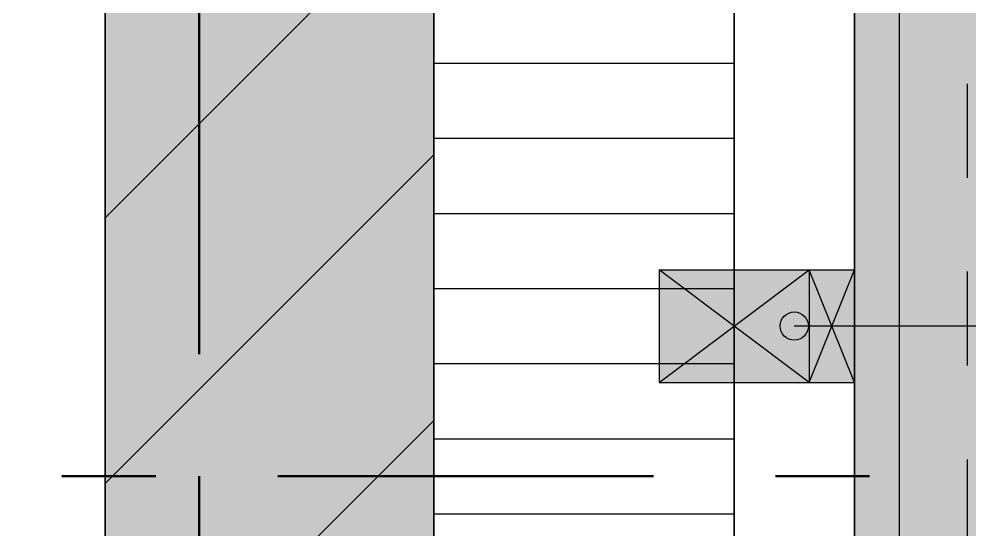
# Model space of a CAD drawing. Header units: centimetres. Extents: x 0.3 to 84.3, y 0.3 to 59.7.
# Drawn here: x 62.278 to 63.29, y 16.057 to 16.601 of the extents above; entities that cross this region are included whole.
import ezdxf

# ---------------------------------------------------------------- set-up
doc = ezdxf.new("R2010")
doc.units = ezdxf.units.CM
for name, pattern in [('AUSGEZOGEN', [0]), ('LINIE_17', [0.05, 0, -0.05]), ('LINIE_23', [0.79, 0.4, -0.13, 0, -0.13, 0, -0.13]), ('PUNKT', [6.35, 0, -6.35]), ('RAND', [44.45, 12.7, -6.35, 12.7, -6.35, 0, -6.35]), ('VERDECKT', [9.525, 6.35, -3.175])]:
    doc.linetypes.add(name, pattern=pattern)
for name, color, linetype, lineweight in [('Allgemein', 7, 'AUSGEZOGEN', 35), ('Bauachsen grob', 7, 'RAND', 25), ('Daemmung', 7, 'AUSGEZOGEN', 35), ('Fuellflaeche tragende Wände MW', 7, 'AUSGEZOGEN', 25), ('Holz Fassadenverkleidung', 7, 'AUSGEZOGEN', 35), ('Holz Unterkonstruktion', 7, 'AUSGEZOGEN', 50), ('Konstruktion oben', 7, 'VERDECKT', 25), ('Text Werkplan Ausfuehrung', 7, 'AUSGEZOGEN', 50), ('Unterkonstruktion', 7, 'AUSGEZOGEN', 35), ('Wand Mauerwerk tragend', 7, 'AUSGEZOGEN', 35)]:
    doc.layers.add(name, color=color, linetype=linetype, lineweight=lineweight)

msp = doc.modelspace()

# ---------------------------------------------------------------- hatches: boundary and pattern name
at = {"layer": 'Allgemein', "linetype": 'AUSGEZOGEN', "lineweight": 25}
h = msp.add_hatch(color=32, dxfattribs=at)
h.paths.add_polyline_path([(63.168, 27.434), (63.168, 15.698), (63.216, 15.698), (63.216, 27.434)])
h.paths.add_polyline_path([(63.216, 42.154), (63.168, 42.154), (63.168, 38.894), (63.216, 38.894)])
h.paths.add_polyline_path([(63.216, 36.334), (63.168, 36.334), (63.168, 29.994), (63.216, 29.994)])
h.paths.add_polyline_path([(63.216, 44.714), (63.216, 47.612), (63.168, 47.612), (63.168, 44.714)])
at = {"layer": 'Fuellflaeche tragende Wände MW', "linetype": 'AUSGEZOGEN', "lineweight": 25}
h = msp.add_hatch(color=254, dxfattribs=at)
h.paths.add_polyline_path([(62.72, 39.014), (62.72, 42.034), (62.37, 42.034), (62.37, 39.014)])
h.paths.add_polyline_path([(62.37, 27.314), (62.37, 15.818), (62.72, 15.818), (62.72, 27.314)])
h.paths.add_polyline_path([(62.37, 36.214), (62.37, 30.114), (62.72, 30.114), (62.72, 36.214)])
h.paths.add_polyline_path([(62.37, 47.164), (62.37, 44.834), (62.72, 44.834), (62.72, 47.164)])
at = {"layer": 'Holz Fassadenverkleidung', "linetype": 'AUSGEZOGEN', "lineweight": 25, "true_color": 0xfafafa}
msp.add_hatch(color=7, dxfattribs=at).paths.add_polyline_path([(63.216, 15.698), (63.388, 15.698), (63.388, 27.434), (63.216, 27.434)])
at = {"layer": 'Holz Unterkonstruktion', "linetype": 'AUSGEZOGEN', "lineweight": 25}
for points in [[(62.96, 16.214), (62.96, 16.334), (63.12, 16.334), (63.12, 16.214)], [(63.12, 16.214), (63.12, 16.334), (63.168, 16.334), (63.168, 16.214)]]:
    msp.add_hatch(color=32, dxfattribs=at).paths.add_polyline_path(points, flags=16)
at = {"layer": 'Text Werkplan Ausfuehrung', "linetype": 'AUSGEZOGEN', "lineweight": 25}
for points in [[(63.0911, 16.2665), (63.0911, 16.2815), (63.089, 16.274)], [(63.0965, 16.2611), (63.0965, 16.2869), (63.0911, 16.2815)], [(63.0965, 16.2611), (63.0911, 16.2815), (63.0911, 16.2665)], [(63.104, 16.259), (63.104, 16.289), (63.0965, 16.2869)], [(63.104, 16.259), (63.0965, 16.2869), (63.0965, 16.2611)], [(63.1115, 16.2611), (63.1115, 16.2869), (63.104, 16.289)], [(63.1115, 16.2611), (63.104, 16.289), (63.104, 16.259)], [(63.1169, 16.2665), (63.1169, 16.2815), (63.1115, 16.2869)], [(63.1169, 16.2665), (63.1115, 16.2869), (63.1115, 16.2611)], [(63.1169, 16.2815), (63.1169, 16.2665), (63.119, 16.274)]]:
    msp.add_hatch(color=7, dxfattribs=at).paths.add_polyline_path(points)

# ---------------------------------------------------------------- linework, layer by layer
at = {"layer": 'Allgemein', "color": 7, "linetype": 'AUSGEZOGEN', "lineweight": 25}
for p, q in [((63.168, 27.434), (63.168, 15.698)), ((63.216, 15.698), (63.216, 27.434))]:
    msp.add_line(p, q, dxfattribs=at)
at = {"layer": 'Bauachsen grob', "color": 32, "linetype": 'LINIE_23', "lineweight": 50, "true_color": 0xc36e14}
for p, q in [((62.47, 1.394), (62.47, 57.974)), ((21.964, 16.114), (72.416, 16.114))]:
    msp.add_line(p, q, dxfattribs=at)
at = {"layer": 'Daemmung', "color": 7, "linetype": 'AUSGEZOGEN', "lineweight": 35}
for p, q in [((63.04, 15.698), (63.04, 27.434)), ((62.72, 27.314), (62.72, 15.818))]:
    msp.add_line(p, q, dxfattribs=at)
at = {"layer": 'Daemmung', "color": 7, "linetype": 'AUSGEZOGEN', "lineweight": 25}
for p, q in [((62.72, 16.554), (63.04, 16.554)), ((62.72, 16.554), (63.04, 16.554)), ((62.72, 16.474), (63.04, 16.474)), ((62.72, 16.394), (63.04, 16.394)), ((62.72, 16.314), (63.04, 16.314)), ((62.72, 16.234), (63.04, 16.234)), ((62.72, 16.234), (63.04, 16.234)), ((62.72, 16.154), (63.04, 16.154)), ((62.72, 16.074), (63.04, 16.074))]:
    msp.add_line(p, q, dxfattribs=at)
at = {"layer": 'Holz Fassadenverkleidung', "color": 7, "linetype": 'LINIE_17', "lineweight": 25}
msp.add_line((63.288, 47.732), (63.288, 10.796), dxfattribs=at)
at = {"layer": 'Holz Unterkonstruktion', "color": 7, "linetype": 'AUSGEZOGEN', "lineweight": 25}
for p, q in [((62.96, 16.334), (62.96, 16.214)), ((62.96, 16.334), (63.12, 16.334)), ((63.12, 16.214), (62.96, 16.334)), ((62.96, 16.214), (63.12, 16.334)), ((63.12, 16.334), (63.12, 16.214)), ((63.12, 16.334), (63.12, 16.214)), ((63.12, 16.334), (63.168, 16.334)), ((63.168, 16.214), (63.12, 16.334)), ((63.12, 16.214), (63.168, 16.334)), ((63.168, 16.334), (63.168, 16.214)), ((62.96, 16.214), (63.12, 16.214)), ((63.12, 16.214), (63.168, 16.214))]:
    msp.add_line(p, q, dxfattribs=at)
at = {"layer": 'Konstruktion oben', "color": 7, "linetype": 'PUNKT', "lineweight": 35}
msp.add_line((63.288, 47.732), (63.288, 10.796), dxfattribs=at)
at = {"layer": 'Text Werkplan Ausfuehrung', "color": 7, "linetype": 'AUSGEZOGEN', "lineweight": 25}
for p, q in [((63.104, 16.289), (63.104, 16.289)), ((63.089, 16.274), (63.089, 16.274)), ((64.2393, 16.274), (63.104, 16.274)), ((63.119, 16.274), (63.119, 16.274)), ((63.104, 16.259), (63.104, 16.259))]:
    msp.add_line(p, q, dxfattribs=at)
msp.add_circle((63.104, 16.274), 0.015, dxfattribs=at)
at = {"layer": 'Unterkonstruktion', "color": 7, "linetype": 'AUSGEZOGEN', "lineweight": 25}
for p, q in [((63.04, 27.434), (63.04, 15.698)), ((63.168, 15.698), (63.168, 27.434))]:
    msp.add_line(p, q, dxfattribs=at)
at = {"layer": 'Wand Mauerwerk tragend', "color": 7, "linetype": 'AUSGEZOGEN', "lineweight": 35}
for p, q in [((62.72, 15.818), (62.72, 27.314)), ((62.37, 24.744), (62.37, 15.818))]:
    msp.add_line(p, q, dxfattribs=at)
at = {"layer": 'Wand Mauerwerk tragend', "color": 7, "linetype": 'AUSGEZOGEN', "lineweight": 25}
for p, q in [((62.37, 16.3892), (62.72, 16.7392)), ((62.37, 16.1063), (62.72, 16.4563)), ((62.37, 15.8235), (62.72, 16.1735))]:
    msp.add_line(p, q, dxfattribs=at)

doc.saveas('drawing.dxf')
